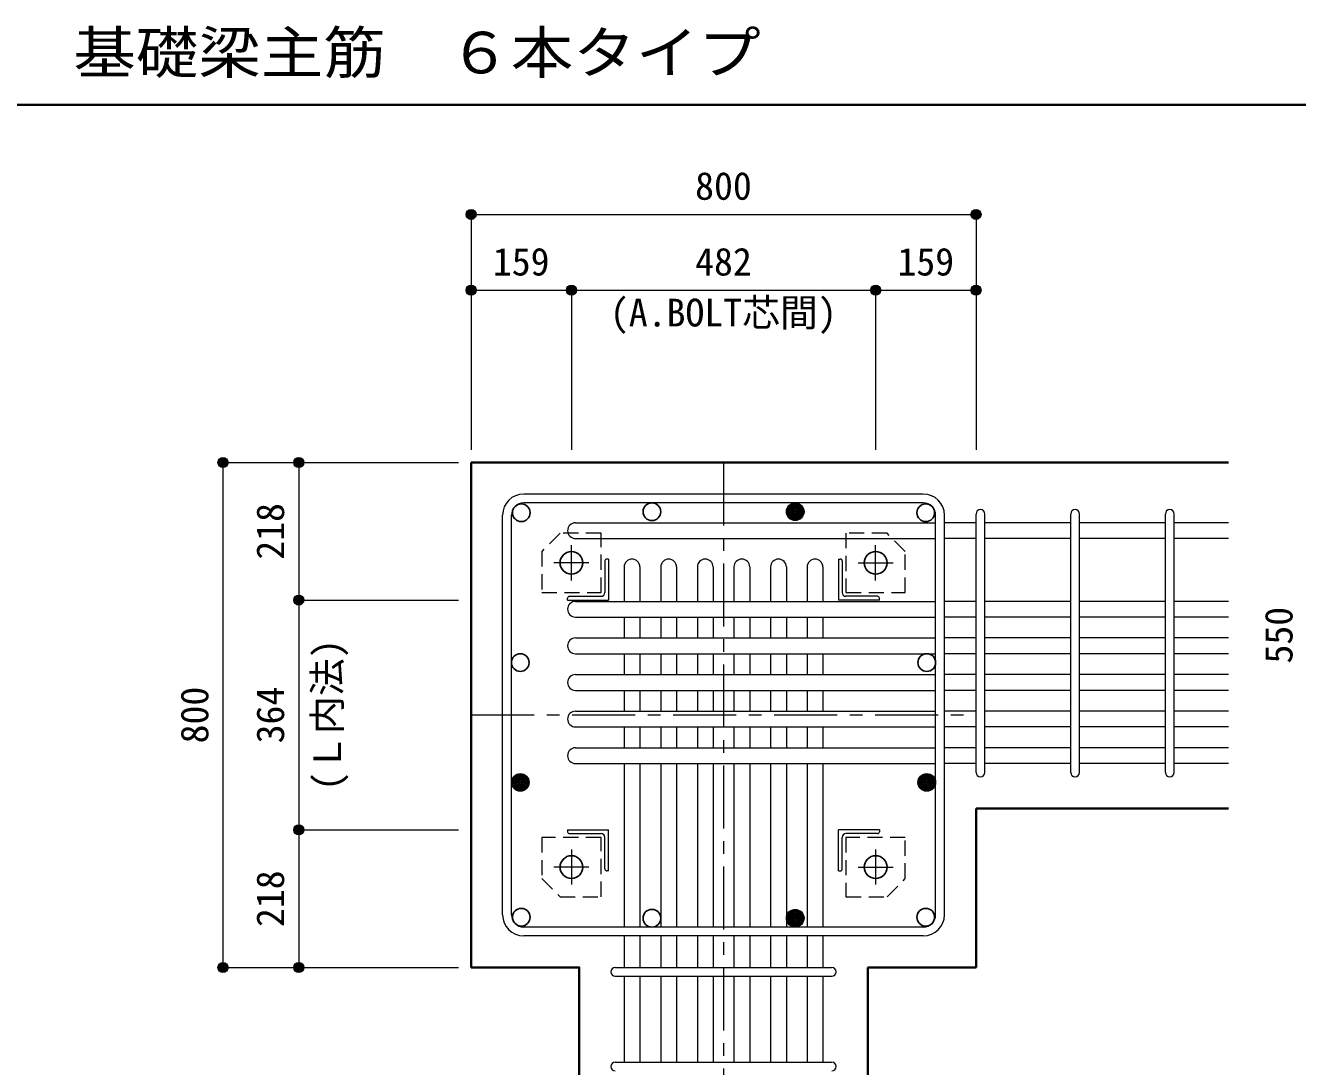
# Model space of a CAD drawing. Units: millimetres at full size, sheet at 1:20. Extents: x -3982 to 3969, y -2797 to 2801.
# Drawn here: x -628 to 1388, y -1672 to -22 of the extents above; entities that cross this region are included whole.
import ezdxf
from ezdxf.enums import TextEntityAlignment as Align

# ---------------------------------------------------------------- set-up
doc = ezdxf.new("R2010")
doc.units = ezdxf.units.MM
doc.header["$LTSCALE"] = 20
doc.header["$PDMODE"] = 32
doc.header["$PDSIZE"] = 12
doc.linetypes.add('CHAIN1', pattern=[8, 5, -1, 1, -1])
doc.linetypes.add('DASHED1', pattern=[1.8, 1.2, -0.6])
for name, color, linetype, lineweight in [('6-1_躯体線', 2, 'Continuous', 35), ('6-2_A.Bolt_', 4, 'Continuous', 9), ('6-3_柱型主筋', 4, 'Continuous', 9), ('6-4_フープ', 7, 'Continuous', 18), ('6-5_梁主筋', 7, 'Continuous', 18), ('6-6_S.T.P.', 7, 'Continuous', 18), ('6-7_文字', 7, 'Continuous', 18), ('6-9', 4, 'DASHED1', 9), ('6-D_寸法', 4, 'Continuous', 9), ('F-0_枠', 6, 'Continuous', 40)]:
    doc.layers.add(name, color=color, linetype=linetype, lineweight=lineweight)
doc.styles.add('ＭＳ ゴシック', font='')
doc.styles.get('ＭＳ ゴシック').set_extended_font_data('MS Gothic')

msp = doc.modelspace()

# ---------------------------------------------------------------- linework, layer by layer
at = {"layer": '6-1_躯体線'}
for p, q in [((1278.29, -714.67), (78.29, -714.67)), ((78.29, -1514.67), (78.29, -714.67)), ((1278.29, -1262.67), (878.29, -1262.67)), ((878.29, -1514.67), (878.29, -1262.67)), ((706.79, -1914.67), (706.79, -1514.67)), ((878.29, -1514.67), (706.79, -1514.67))]:
    msp.add_line(p, q, dxfattribs=at)
msp.add_lwpolyline([(249.79, -1914.67), (249.79, -1514.67), (78.29, -1514.67)], dxfattribs=at)
at = {"layer": '6-2_A.Bolt_', "linetype": 'CHAIN1'}
for p, q in [((237.29, -901.37), (237.29, -845.87)), ((719.29, -901.37), (719.29, -845.87)), ((264.99, -873.67), (209.49, -873.67)), ((691.59, -873.67), (747.09, -873.67)), ((237.29, -1327.97), (237.29, -1383.47)), ((719.29, -1327.97), (719.29, -1383.47)), ((264.99, -1355.67), (209.49, -1355.67)), ((691.59, -1355.67), (747.09, -1355.67))]:
    msp.add_line(p, q, dxfattribs=at)
at = {"layer": '6-2_A.Bolt_'}
for p, q in [((290.29, -870.67), (290.29, -920.67)), ((296.29, -867.67), (293.29, -867.67)), ((296.29, -867.67), (296.29, -932.67)), ((660.29, -867.67), (660.29, -932.67)), ((660.29, -867.67), (663.29, -867.67)), ((666.29, -870.67), (666.29, -920.67)), ((234.29, -926.67), (284.29, -926.67)), ((722.29, -926.67), (672.29, -926.67)), ((231.29, -932.67), (231.29, -929.67)), ((231.29, -932.67), (296.29, -932.67)), ((725.29, -932.67), (660.29, -932.67)), ((725.29, -932.67), (725.29, -929.67)), ((231.29, -1296.67), (296.29, -1296.67)), ((231.29, -1296.67), (231.29, -1299.67)), ((234.29, -1302.67), (284.29, -1302.67)), ((290.29, -1358.67), (290.29, -1308.67)), ((296.29, -1361.67), (296.29, -1296.67)), ((725.29, -1296.67), (660.29, -1296.67)), ((660.29, -1361.67), (660.29, -1296.67)), ((666.29, -1358.67), (666.29, -1308.67)), ((722.29, -1302.67), (672.29, -1302.67)), ((725.29, -1296.67), (725.29, -1299.67)), ((296.29, -1361.67), (293.29, -1361.67)), ((660.29, -1361.67), (663.29, -1361.67))]:
    msp.add_line(p, q, dxfattribs=at)
at = {"layer": '6-2_A.Bolt_', "color": 3, "lineweight": 25}
for centre in [(237.29, -873.67), (719.29, -873.67), (237.29, -1355.67), (719.29, -1355.67)]:
    msp.add_circle(centre, 18, dxfattribs=at)
at = {"layer": '6-2_A.Bolt_'}
for centre, radius, start, end in [((293.29, -870.67), 3, 90, 180), ((663.29, -870.67), 3, 0, 90), ((234.29, -929.67), 3, 90, 180), ((284.29, -920.67), 6, 270, 0), ((672.29, -920.67), 6, 180, 270), ((722.29, -929.67), 3, 0, 90), ((234.29, -1299.67), 3, 180, 270), ((284.29, -1308.67), 6, 0, 90), ((672.29, -1308.67), 6, 90, 180), ((722.29, -1299.67), 3, 270, 0), ((293.29, -1358.67), 3, 180, 270), ((663.29, -1358.67), 3, 270, 0)]:
    msp.add_arc(centre, radius, start, end, dxfattribs=at)
at = {"layer": '6-3_柱型主筋', "color": 3, "lineweight": 25}
for centre in [(157.9, -794.28), (364.79, -792.67), (798.68, -794.28), (798.68, -794.28), (156.29, -1031.67), (800.29, -1031.67), (157.9, -1435.06), (364.79, -1436.67), (798.68, -1435.06)]:
    msp.add_circle(centre, 14, dxfattribs=at)
at = {"layer": '6-3_柱型主筋'}
for centre, radius in [((591.79, -792.67), 14), ((591.79, -792.67), 12.5), ((591.79, -792.67), 11), ((591.79, -792.67), 9.5), ((591.79, -792.67), 8), ((591.79, -792.67), 6.5), ((591.79, -792.67), 5), ((591.79, -792.67), 3.5), ((591.79, -792.67), 2), ((591.79, -792.67), 0.5), ((156.29, -1221.47), 14), ((156.29, -1221.47), 12.5), ((800.29, -1221.47), 14), ((800.29, -1221.47), 12.5), ((156.29, -1221.47), 11), ((156.29, -1221.47), 9.5), ((156.29, -1221.47), 8), ((156.29, -1221.47), 6.5), ((156.29, -1221.47), 5), ((156.29, -1221.47), 3.5), ((156.29, -1221.47), 2), ((156.29, -1221.47), 0.5), ((800.29, -1221.47), 11), ((800.29, -1221.47), 9.5), ((800.29, -1221.47), 8), ((800.29, -1221.47), 6.5), ((800.29, -1221.47), 5), ((800.29, -1221.47), 3.5), ((800.29, -1221.47), 2), ((800.29, -1221.47), 0.5), ((591.79, -1436.67), 14), ((591.79, -1436.67), 12.5), ((591.79, -1436.67), 11), ((591.79, -1436.67), 9.5), ((591.79, -1436.67), 8), ((591.79, -1436.67), 6.5), ((591.79, -1436.67), 5), ((591.79, -1436.67), 3.5), ((591.79, -1436.67), 2), ((591.79, -1436.67), 0.5)]:
    msp.add_circle(centre, radius, dxfattribs=at)
at = {"layer": '6-4_フープ'}
for p, q in [((794.79, -764.67), (161.79, -764.67)), ((794.79, -778.67), (161.79, -778.67)), ((128.29, -1431.17), (128.29, -798.17)), ((142.29, -1431.17), (142.29, -798.17)), ((814.29, -1431.17), (814.29, -798.17)), ((828.29, -1431.17), (828.29, -798.17)), ((794.79, -1450.67), (161.79, -1450.67)), ((794.79, -1464.67), (161.79, -1464.67))]:
    msp.add_line(p, q, dxfattribs=at)
for centre, radius, start, end in [((161.79, -798.17), 33.5, 90, 180), ((794.79, -798.17), 33.5, 0, 90), ((161.79, -798.17), 19.5, 90, 180), ((794.79, -798.17), 19.5, 0, 90), ((161.79, -1431.17), 33.5, 180, 270), ((161.79, -1431.17), 19.5, 180, 270), ((794.79, -1431.17), 33.5, 270, 0), ((794.79, -1431.17), 19.5, 270, 0)]:
    msp.add_arc(centre, radius, start, end, dxfattribs=at)
at = {"layer": '6-5_梁主筋'}
for p, q in [((243.79, -810.28), (814.29, -810.28)), ((878.29, -810.28), (828.29, -810.28)), ((1028.29, -810.28), (892.29, -810.28)), ((1178.29, -810.28), (1042.29, -810.28)), ((1278.29, -810.28), (1192.29, -810.28)), ((243.79, -835.28), (814.29, -835.28)), ((878.29, -835.28), (828.29, -835.28)), ((1028.29, -835.28), (892.29, -835.28)), ((1178.29, -835.28), (1042.29, -835.28)), ((1278.29, -835.28), (1192.29, -835.28)), ((320.79, -880.17), (320.79, -934.67)), ((345.79, -880.17), (345.79, -934.67)), ((378.79, -880.17), (378.79, -934.67)), ((403.79, -880.17), (403.79, -934.67)), ((436.79, -880.17), (436.79, -934.67)), ((461.79, -880.17), (461.79, -934.67)), ((494.79, -880.17), (494.79, -934.67)), ((519.79, -880.17), (519.79, -934.67)), ((552.79, -880.17), (552.79, -934.67)), ((577.79, -880.17), (577.79, -934.67)), ((610.79, -880.17), (610.79, -934.67)), ((635.79, -880.17), (635.79, -934.67)), ((243.79, -934.67), (814.29, -934.67)), ((878.29, -934.67), (828.29, -934.67)), ((1028.29, -934.67), (892.29, -934.67)), ((1178.29, -934.67), (1042.29, -934.67)), ((1278.29, -934.67), (1192.29, -934.67)), ((243.79, -959.67), (814.29, -959.67)), ((320.79, -959.67), (320.79, -992.67)), ((345.79, -959.67), (345.79, -992.67)), ((378.79, -959.67), (378.79, -992.67)), ((403.79, -959.67), (403.79, -992.67)), ((436.79, -959.67), (436.79, -992.67)), ((461.79, -959.67), (461.79, -992.67)), ((494.79, -959.67), (494.79, -992.67)), ((519.79, -959.67), (519.79, -992.67)), ((552.79, -959.67), (552.79, -992.67)), ((577.79, -959.67), (577.79, -992.67)), ((610.79, -959.67), (610.79, -992.67)), ((635.79, -959.67), (635.79, -992.67)), ((878.29, -959.67), (828.29, -959.67)), ((1028.29, -959.67), (892.29, -959.67)), ((1178.29, -959.67), (1042.29, -959.67)), ((1278.29, -959.67), (1192.29, -959.67)), ((243.79, -992.67), (814.29, -992.67)), ((878.29, -992.67), (828.29, -992.67)), ((1028.29, -992.67), (892.29, -992.67)), ((1178.29, -992.67), (1042.29, -992.67)), ((1278.29, -992.67), (1192.29, -992.67)), ((243.79, -1017.67), (814.29, -1017.67)), ((320.79, -1017.67), (320.79, -1050.67)), ((345.79, -1017.67), (345.79, -1050.67)), ((378.79, -1017.67), (378.79, -1050.67)), ((403.79, -1017.67), (403.79, -1050.67)), ((436.79, -1017.67), (436.79, -1050.67)), ((461.79, -1017.67), (461.79, -1050.67)), ((494.79, -1017.67), (494.79, -1050.67)), ((519.79, -1017.67), (519.79, -1050.67)), ((552.79, -1017.67), (552.79, -1050.67)), ((577.79, -1017.67), (577.79, -1050.67)), ((610.79, -1017.67), (610.79, -1050.67)), ((635.79, -1017.67), (635.79, -1050.67)), ((878.29, -1017.67), (828.29, -1017.67)), ((1028.29, -1017.67), (892.29, -1017.67)), ((1178.29, -1017.67), (1042.29, -1017.67)), ((1278.29, -1017.67), (1192.29, -1017.67)), ((243.79, -1050.67), (814.29, -1050.67)), ((878.29, -1050.67), (828.29, -1050.67)), ((1028.29, -1050.67), (892.29, -1050.67)), ((1178.29, -1050.67), (1042.29, -1050.67)), ((1278.29, -1050.67), (1192.29, -1050.67)), ((243.79, -1075.67), (814.29, -1075.67)), ((320.79, -1075.67), (320.79, -1108.67)), ((345.79, -1075.67), (345.79, -1108.67)), ((378.79, -1075.67), (378.79, -1108.67)), ((403.79, -1075.67), (403.79, -1108.67)), ((436.79, -1075.67), (436.79, -1108.67)), ((461.79, -1075.67), (461.79, -1108.67)), ((494.79, -1075.67), (494.79, -1108.67)), ((519.79, -1075.67), (519.79, -1108.67)), ((552.79, -1075.67), (552.79, -1108.67)), ((577.79, -1075.67), (577.79, -1108.67)), ((610.79, -1075.67), (610.79, -1108.67)), ((635.79, -1075.67), (635.79, -1108.67)), ((878.29, -1075.67), (828.29, -1075.67)), ((1028.29, -1075.67), (892.29, -1075.67)), ((1178.29, -1075.67), (1042.29, -1075.67)), ((1278.29, -1075.67), (1192.29, -1075.67)), ((243.79, -1108.67), (814.29, -1108.67)), ((878.29, -1108.67), (828.29, -1108.67)), ((1028.29, -1108.67), (892.29, -1108.67)), ((1178.29, -1108.67), (1042.29, -1108.67)), ((1278.29, -1108.67), (1192.29, -1108.67)), ((243.79, -1133.67), (814.29, -1133.67)), ((320.79, -1133.67), (320.79, -1166.67)), ((345.79, -1133.67), (345.79, -1166.67)), ((378.79, -1133.67), (378.79, -1166.67)), ((403.79, -1133.67), (403.79, -1166.67)), ((436.79, -1133.67), (436.79, -1166.67)), ((461.79, -1133.67), (461.79, -1166.67)), ((494.79, -1133.67), (494.79, -1166.67)), ((519.79, -1133.67), (519.79, -1166.67)), ((552.79, -1133.67), (552.79, -1166.67)), ((577.79, -1133.67), (577.79, -1166.67)), ((610.79, -1133.67), (610.79, -1166.67)), ((635.79, -1133.67), (635.79, -1166.67)), ((878.29, -1133.67), (828.29, -1133.67)), ((1028.29, -1133.67), (892.29, -1133.67)), ((1178.29, -1133.67), (1042.29, -1133.67)), ((1278.29, -1133.67), (1192.29, -1133.67)), ((243.79, -1166.67), (814.29, -1166.67)), ((878.29, -1166.67), (828.29, -1166.67)), ((1028.29, -1166.67), (892.29, -1166.67)), ((1178.29, -1166.67), (1042.29, -1166.67)), ((1278.29, -1166.67), (1192.29, -1166.67)), ((243.79, -1191.67), (814.29, -1191.67)), ((320.79, -1191.67), (320.79, -1450.67)), ((345.79, -1191.67), (345.79, -1450.67)), ((378.79, -1191.67), (378.79, -1450.67)), ((403.79, -1191.67), (403.79, -1450.67)), ((436.79, -1191.67), (436.79, -1450.67)), ((461.79, -1191.67), (461.79, -1450.67)), ((494.79, -1191.67), (494.79, -1450.67)), ((519.79, -1191.67), (519.79, -1450.67)), ((552.79, -1191.67), (552.79, -1450.67)), ((577.79, -1191.67), (577.79, -1450.67)), ((610.79, -1191.67), (610.79, -1450.67)), ((635.79, -1191.67), (635.79, -1450.67)), ((878.29, -1191.67), (828.29, -1191.67)), ((1028.29, -1191.67), (892.29, -1191.67)), ((1178.29, -1191.67), (1042.29, -1191.67)), ((1278.29, -1191.67), (1192.29, -1191.67)), ((320.79, -1464.67), (320.79, -1514.67)), ((345.79, -1464.67), (345.79, -1514.67)), ((378.79, -1464.67), (378.79, -1514.67)), ((403.79, -1464.67), (403.79, -1514.67)), ((436.79, -1464.67), (436.79, -1514.67)), ((461.79, -1464.67), (461.79, -1514.67)), ((494.79, -1464.67), (494.79, -1514.67)), ((519.79, -1464.67), (519.79, -1514.67)), ((552.79, -1464.67), (552.79, -1514.67)), ((577.79, -1464.67), (577.79, -1514.67)), ((610.79, -1464.67), (610.79, -1514.67)), ((635.79, -1464.67), (635.79, -1514.67)), ((320.79, -1528.67), (320.79, -1664.67)), ((345.79, -1528.67), (345.79, -1664.67)), ((378.79, -1528.67), (378.79, -1664.67)), ((403.79, -1528.67), (403.79, -1664.67)), ((436.79, -1528.67), (436.79, -1664.67)), ((461.79, -1528.67), (461.79, -1664.67)), ((494.79, -1528.67), (494.79, -1664.67)), ((519.79, -1528.67), (519.79, -1664.67)), ((552.79, -1528.67), (552.79, -1664.67)), ((577.79, -1528.67), (577.79, -1664.67)), ((610.79, -1528.67), (610.79, -1664.67)), ((635.79, -1528.67), (635.79, -1664.67))]:
    msp.add_line(p, q, dxfattribs=at)
for centre, start, end in [((243.79, -822.78), 90, 180), ((243.79, -822.78), 180, 270), ((333.29, -880.17), 90, 180), ((333.29, -880.17), 0, 90), ((391.29, -880.17), 90, 180), ((391.29, -880.17), 0, 90), ((449.29, -880.17), 90, 180), ((449.29, -880.17), 0, 90), ((507.29, -880.17), 90, 180), ((507.29, -880.17), 0, 90), ((565.29, -880.17), 90, 180), ((565.29, -880.17), 0, 90), ((623.29, -880.17), 90, 180), ((623.29, -880.17), 0, 90), ((243.79, -947.17), 90, 180), ((243.79, -947.17), 180, 270), ((243.79, -1005.17), 90, 180), ((243.79, -1005.17), 180, 270), ((243.79, -1063.17), 90, 180), ((243.79, -1063.17), 180, 270), ((243.79, -1121.17), 90, 180), ((243.79, -1121.17), 180, 270), ((243.79, -1179.17), 90, 180), ((243.79, -1179.17), 180, 270)]:
    msp.add_arc(centre, 12.5, start, end, dxfattribs=at)
at = {"layer": '6-6_S.T.P.'}
for p, q in [((878.29, -1205.67), (878.29, -796.67)), ((878.29, -1205.67), (878.29, -796.67)), ((878.29, -1205.67), (878.29, -796.67)), ((878.29, -1205.67), (878.29, -796.67)), ((892.29, -1205.67), (892.29, -796.67)), ((892.29, -1205.67), (892.29, -796.67)), ((892.29, -1205.67), (892.29, -796.67)), ((892.29, -1205.67), (892.29, -796.67)), ((1028.29, -1205.67), (1028.29, -796.67)), ((1042.29, -1205.67), (1042.29, -796.67)), ((1178.29, -1205.67), (1178.29, -796.67)), ((1192.29, -1205.67), (1192.29, -796.67)), ((306.79, -1514.67), (649.4, -1514.67)), ((306.79, -1528.67), (649.4, -1528.67)), ((306.79, -1664.67), (649.4, -1664.67))]:
    msp.add_line(p, q, dxfattribs=at)
for centre, start, end in [((885.29, -796.28), 0, 180), ((885.29, -796.28), 0, 180), ((885.29, -796.28), 0, 180), ((885.29, -796.28), 0, 180), ((1035.29, -796.28), 0, 180), ((1185.29, -796.28), 0, 180), ((885.29, -1205.67), 180, 0), ((885.29, -1205.67), 180, 0), ((885.29, -1205.67), 180, 0), ((885.29, -1205.67), 180, 0), ((1035.29, -1205.67), 180, 0), ((1185.29, -1205.67), 180, 0), ((306.79, -1521.67), 90, 270), ((306.79, -1521.67), 90, 270), ((306.79, -1521.67), 90, 270), ((306.79, -1521.67), 90, 270), ((649.79, -1521.67), 270, 90), ((649.79, -1521.67), 270, 90), ((649.79, -1521.67), 270, 90), ((649.79, -1521.67), 270, 90), ((306.79, -1671.67), 90, 270), ((649.79, -1671.67), 270, 90)]:
    msp.add_arc(centre, 7, start, end, dxfattribs=at)
at = {"layer": '6-9'}
for points in [[(190.29, -920.67), (284.29, -920.67), (284.29, -826.67), (219.29, -826.67), (190.29, -855.67)], [(672.29, -826.67), (672.29, -920.67), (766.29, -920.67), (766.29, -855.67), (737.29, -826.67)], [(284.29, -1402.67), (284.29, -1308.67), (190.29, -1308.67), (190.29, -1373.67), (219.29, -1402.67)], [(766.29, -1308.67), (672.29, -1308.67), (672.29, -1402.67), (737.29, -1402.67), (766.29, -1373.67)]]:
    msp.add_lwpolyline(points, close=True, dxfattribs=at)
at = {"layer": '6-D_寸法'}
for p, q in [((78.29, -321.65), (878.29, -321.65)), ((878.29, -321.65), (878.29, -441.65)), ((78.29, -441.65), (237.29, -441.65)), ((237.29, -441.65), (237.29, -694.67)), ((237.29, -441.65), (719.29, -441.65)), ((719.29, -441.65), (719.29, -694.67)), ((719.29, -441.65), (878.29, -441.65)), ((878.29, -441.65), (878.29, -694.67)), ((-314.74, -714.67), (-194.74, -714.67)), ((-314.74, -714.67), (-314.74, -1514.67)), ((-194.74, -714.67), (58.29, -714.67)), ((-194.74, -714.67), (-194.74, -932.67)), ((-194.74, -932.67), (58.29, -932.67)), ((-194.74, -932.67), (-194.74, -1296.67)), ((-194.74, -1296.67), (58.29, -1296.67)), ((-194.74, -1296.67), (-194.74, -1514.67))]:
    msp.add_line(p, q, dxfattribs=at)
at = {"layer": '6-D_寸法', "linetype": 'CHAIN1'}
for p, q in [((478.29, -714.67), (478.29, -1914.67)), ((78.29, -1114.67), (878.29, -1114.67))]:
    msp.add_line(p, q, dxfattribs=at)
at = {"layer": '6-D_寸法'}
for points in [[(78.29, -321.65), (78.29, -441.65), (78.29, -694.67)], [(-314.74, -1514.67), (-194.74, -1514.67), (58.29, -1514.67)]]:
    msp.add_lwpolyline(points, dxfattribs=at)
for centre, radius in [((78.29, -321.65), 8), ((78.29, -321.65), 7.2), ((78.29, -321.65), 6.4), ((78.29, -321.65), 5.6), ((78.29, -321.65), 4.8), ((78.29, -321.65), 4), ((78.29, -321.65), 3.2), ((78.29, -321.65), 2.4), ((78.29, -321.65), 1.6), ((78.29, -321.65), 0.8), ((878.29, -321.65), 8), ((878.29, -321.65), 7.2), ((878.29, -321.65), 6.4), ((878.29, -321.65), 5.6), ((878.29, -321.65), 4.8), ((878.29, -321.65), 4), ((878.29, -321.65), 3.2), ((878.29, -321.65), 2.4), ((878.29, -321.65), 1.6), ((878.29, -321.65), 0.8), ((78.29, -441.65), 8), ((78.29, -441.65), 7.2), ((78.29, -441.65), 6.4), ((78.29, -441.65), 5.6), ((78.29, -441.65), 4.8), ((78.29, -441.65), 4), ((78.29, -441.65), 3.2), ((78.29, -441.65), 2.4), ((78.29, -441.65), 1.6), ((78.29, -441.65), 0.8), ((237.29, -441.65), 8), ((237.29, -441.65), 7.2), ((237.29, -441.65), 6.4), ((237.29, -441.65), 5.6), ((237.29, -441.65), 4.8), ((237.29, -441.65), 4), ((237.29, -441.65), 3.2), ((237.29, -441.65), 2.4), ((237.29, -441.65), 1.6), ((237.29, -441.65), 0.8), ((719.29, -441.65), 8), ((719.29, -441.65), 7.2), ((719.29, -441.65), 6.4), ((719.29, -441.65), 5.6), ((719.29, -441.65), 4.8), ((719.29, -441.65), 4), ((719.29, -441.65), 3.2), ((719.29, -441.65), 2.4), ((719.29, -441.65), 1.6), ((719.29, -441.65), 0.8), ((878.29, -441.65), 8), ((878.29, -441.65), 7.2), ((878.29, -441.65), 6.4), ((878.29, -441.65), 5.6), ((878.29, -441.65), 4.8), ((878.29, -441.65), 4), ((878.29, -441.65), 3.2), ((878.29, -441.65), 2.4), ((878.29, -441.65), 1.6), ((878.29, -441.65), 0.8), ((-314.74, -714.67), 8), ((-314.74, -714.67), 7.2), ((-314.74, -714.67), 6.4), ((-314.74, -714.67), 5.6), ((-314.74, -714.67), 4.8), ((-314.74, -714.67), 4), ((-314.74, -714.67), 3.2), ((-314.74, -714.67), 2.4), ((-314.74, -714.67), 1.6), ((-314.74, -714.67), 0.8), ((-194.74, -714.67), 8), ((-194.74, -714.67), 7.2), ((-194.74, -714.67), 6.4), ((-194.74, -714.67), 5.6), ((-194.74, -714.67), 4.8), ((-194.74, -714.67), 4), ((-194.74, -714.67), 3.2), ((-194.74, -714.67), 2.4), ((-194.74, -714.67), 1.6), ((-194.74, -714.67), 0.8), ((-194.74, -932.67), 8), ((-194.74, -932.67), 7.2), ((-194.74, -932.67), 6.4), ((-194.74, -932.67), 5.6), ((-194.74, -932.67), 4.8), ((-194.74, -932.67), 4), ((-194.74, -932.67), 3.2), ((-194.74, -932.67), 2.4), ((-194.74, -932.67), 1.6), ((-194.74, -932.67), 0.8), ((-194.74, -1296.67), 8), ((-194.74, -1296.67), 7.2), ((-194.74, -1296.67), 6.4), ((-194.74, -1296.67), 5.6), ((-194.74, -1296.67), 4.8), ((-194.74, -1296.67), 4), ((-194.74, -1296.67), 3.2), ((-194.74, -1296.67), 2.4), ((-194.74, -1296.67), 1.6), ((-194.74, -1296.67), 0.8), ((-314.74, -1514.67), 8), ((-314.74, -1514.67), 7.2), ((-314.74, -1514.67), 6.4), ((-314.74, -1514.67), 5.6), ((-314.74, -1514.67), 4.8), ((-314.74, -1514.67), 4), ((-314.74, -1514.67), 3.2), ((-194.74, -1514.67), 8), ((-194.74, -1514.67), 7.2), ((-194.74, -1514.67), 6.4), ((-194.74, -1514.67), 5.6), ((-194.74, -1514.67), 4.8), ((-194.74, -1514.67), 4), ((-194.74, -1514.67), 3.2), ((-314.74, -1514.67), 2.4), ((-314.74, -1514.67), 1.6), ((-314.74, -1514.67), 0.8), ((-194.74, -1514.67), 2.4), ((-194.74, -1514.67), 1.6), ((-194.74, -1514.67), 0.8)]:
    msp.add_circle(centre, radius, dxfattribs=at)
at = {"layer": '6-D_寸法', "color": 7}
for p in [(78.29, -321.65), (878.29, -321.65), (78.29, -441.65), (237.29, -441.65), (719.29, -441.65), (878.29, -441.65), (-314.74, -714.67), (-194.74, -714.67), (-194.74, -932.67), (-194.74, -1296.67), (-314.74, -1514.67), (-194.74, -1514.67)]:
    msp.add_point(p, dxfattribs=at)
at = {"layer": 'F-0_枠', "color": 2, "lineweight": 35}
msp.add_line((-3981.92, -148.03), (2482.4, -148.03), dxfattribs=at)

# ---------------------------------------------------------------- texts
at = {"layer": '6-7_文字', "color": 2, "style": 'ＭＳ ゴシック', "width": 1.1}
msp.add_text('\u3000\u3000基礎梁主筋\u3000６本タイプ', height=65.98, dxfattribs=at).set_placement((-749.76, -118.03), align=Align.BOTTOM_LEFT)
at = {"layer": '6-D_寸法', "style": 'ＭＳ ゴシック'}
for s, p in [('800', (433.29, -311.65)), ('159', (112.79, -431.65)), ('482', (433.29, -431.65)), ('159', (753.79, -431.65)), ('(A.BOLT芯間)', (298.29, -512.38))]:
    msp.add_text(s, height=43.99, dxfattribs=at).set_placement(p, align=Align.BOTTOM_LEFT)
for s, p in [('218', (-204.74, -868.67)), ('550', (1392.96, -1033.17)), ('(Ｌ内法)', (-114.52, -1234.67)), ('800', (-324.74, -1159.67)), ('364', (-204.74, -1159.67)), ('218', (-204.74, -1450.67))]:
    msp.add_text(s, height=43.99, rotation=90, dxfattribs=at).set_placement(p, align=Align.BOTTOM_LEFT)

doc.saveas('drawing.dxf')
